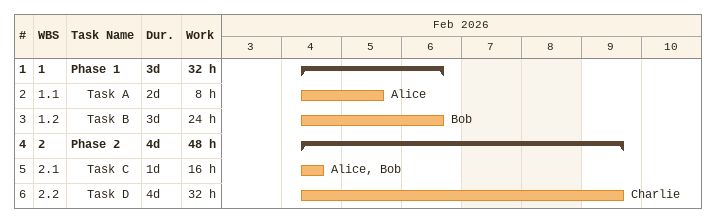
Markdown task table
| ID | WBS | Task | Duration | Start | Finish | Resources | Work (h) |
|---|---|---|---|---|---|---|---|
| 1 | 1 | **Phase 1** | 3d | 2026-02-04 | 2026-02-06 |  | 32 |
| 2 | 1.1 | Task A | 2d | 2026-02-04 | 2026-02-05 | Alice | 8 |
| 3 | 1.2 | Task B | 3d | 2026-02-04 | 2026-02-06 | Bob | 24 |
| 4 | 2 | **Phase 2** | 4d | 2026-02-04 | 2026-02-09 |  | 48 |
| 5 | 2.1 | Task C | 1d | 2026-02-04 | 2026-02-04 | Alice, Bob | 16 |
| 6 | 2.2 | Task D | 4d | 2026-02-04 | 2026-02-09 | Charlie | 32 |
